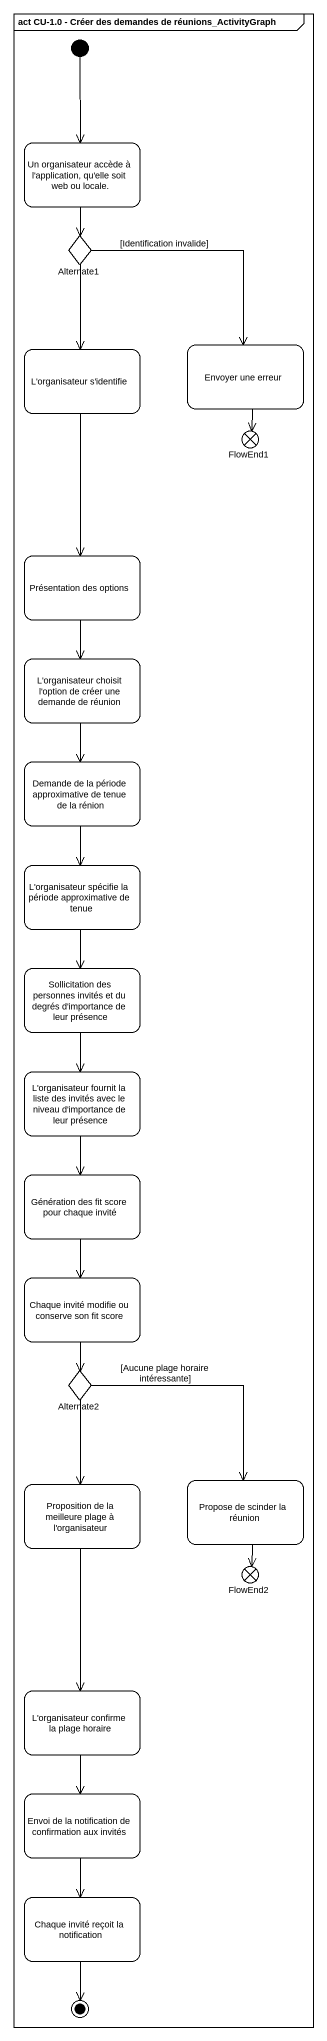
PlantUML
@startuml
mainframe act CU-1.0 - Créer des demandes de réunions_ActivityGraph
hide empty description
state "Un organisateur accède à l'application, qu'elle soit web ou locale." as Un_organisateur_accède_à_l
state Alternate1 <<choice>>
state "L'organisateur s'identifie" as L_organisateur_s_identifie
state "Envoyer une erreur" as Envoyer_une_erreur
state FlowEnd1 <<end>>
state "Présentation des options" as Présentation_des_options
state "L'organisateur choisit l'option de créer une demande de réunion" as L_organisateur_choisit_l
state "Demande de la période approximative de tenue de la rénion" as Demande_de_la_période
state "L'organisateur spécifie la période approximative de tenue" as L_organisateur_spécifie_la
state "Sollicitation des personnes invités et du degrés d'importance de leur présence" as Sollicitation_des_personnes
state "L'organisateur fournit la liste des invités avec le niveau d'importance de leur présence" as L_organisateur_fournit_la
state "Génération des fit score pour chaque invité" as Génération_des_fit_score
state "Chaque invité modifie ou conserve son fit score" as Chaque_invité_modifie_ou
state Alternate2 <<choice>>
state "Propose de scinder la réunion" as Propose_de_scinder_la
state "Proposition de la meilleure plage à l'organisateur" as Proposition_de_la_meilleure
state FlowEnd2 <<end>>
state "L'organisateur confirme la plage horaire" as L_organisateur_confirme_la
state "Envoi de la notification de confirmation aux invités" as Envoi_de_la_notification_de
state "Chaque invité reçoit la notification" as Chaque_invité_reçoit_la
[*] --> Un_organisateur_accède_à_l
Un_organisateur_accède_à_l --> Alternate1
Alternate1 --> L_organisateur_s_identifie
Alternate1 --> Envoyer_une_erreur : [Identification invalide]
L_organisateur_s_identifie --> Présentation_des_options
Envoyer_une_erreur --> FlowEnd1
Présentation_des_options --> L_organisateur_choisit_l
L_organisateur_choisit_l --> Demande_de_la_période
Demande_de_la_période --> L_organisateur_spécifie_la
L_organisateur_spécifie_la --> Sollicitation_des_personnes
Sollicitation_des_personnes --> L_organisateur_fournit_la
L_organisateur_fournit_la --> Génération_des_fit_score
Génération_des_fit_score --> Chaque_invité_modifie_ou
Chaque_invité_modifie_ou --> Alternate2
Alternate2 --> Propose_de_scinder_la : [Aucune plage horaire intéressante]
Alternate2 --> Proposition_de_la_meilleure
Propose_de_scinder_la --> FlowEnd2
Proposition_de_la_meilleure --> L_organisateur_confirme_la
L_organisateur_confirme_la --> Envoi_de_la_notification_de
Envoi_de_la_notification_de --> Chaque_invité_reçoit_la
Chaque_invité_reçoit_la --> [*]
@enduml
